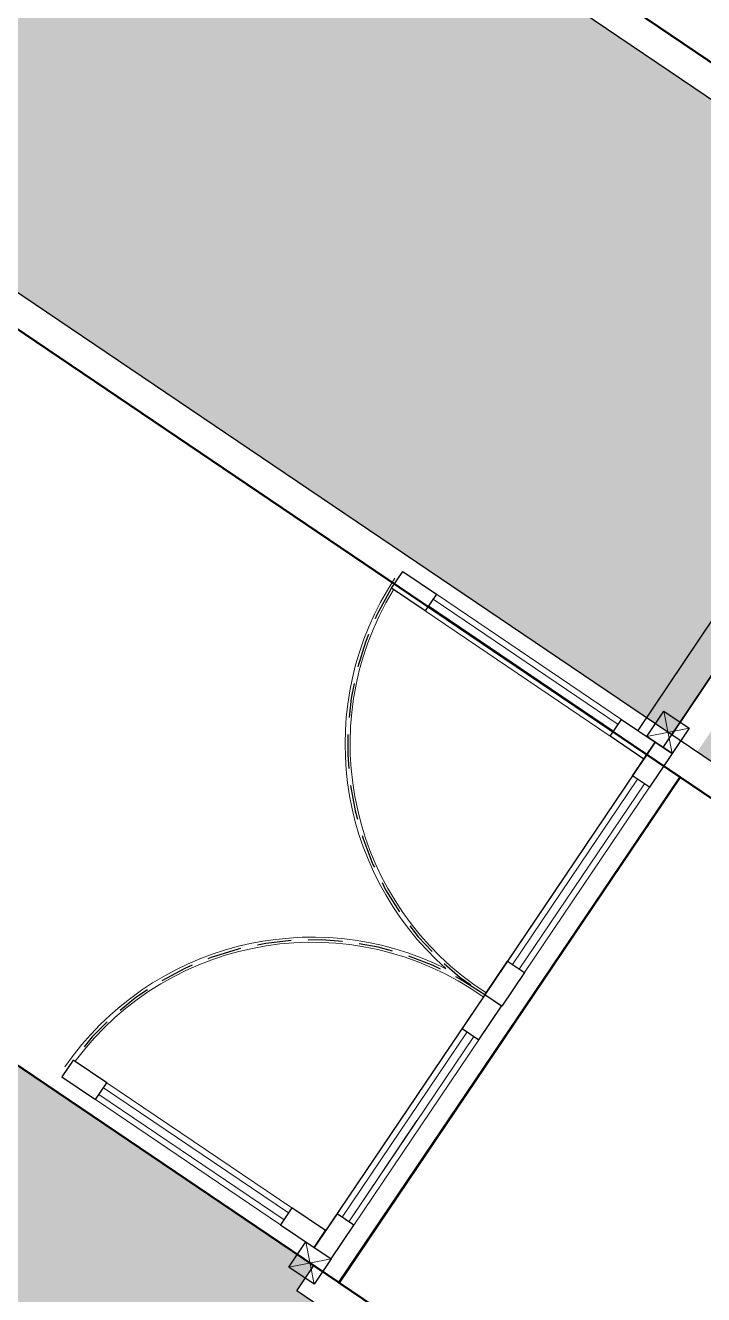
# Model space of a CAD drawing. Header units: millimetres. Extents: x 460 to 723, y 360 to 962.
# Drawn here: x 600.07 to 605.11, y 374.24 to 383.66 of the extents above; entities that cross this region are included whole.
import ezdxf

# ---------------------------------------------------------------- set-up
doc = ezdxf.new("R2010")
doc.units = ezdxf.units.MM
doc.linetypes.add('DASHED', pattern=[19.05, 12.7, -6.35])
doc.layers.get('0').update_dxf_attribs({"true_color": 0xc2ced6})
for name, color, linetype in [('00_Lotes', 224, 'Continuous'), ('A-COLUMNAS', 3, 'Continuous'), ('A-VEREDAS', 9, 'Continuous'), ('EM-COLUMNAS', 3, 'Continuous')]:
    doc.layers.add(name, color=color, linetype=linetype)
for name, color, linetype, lineweight in [('BEQ_RIEL', 130, 'Continuous', 5), ('LOTES_MENORCA', 250, 'Continuous', 50), ('Menorca-Parques-A-Arboles', 74, 'Continuous', 18)]:
    doc.layers.add(name, color=color, linetype=linetype, lineweight=lineweight)

# ---------------------------------------------------------------- blocks, each defined once
blk = doc.blocks.new('C-15X15')
at = {"color": 8, "lineweight": 0}
for points in [[(-0.075, -0.075), (0.075, 0.075)], [(-0.075, 0.075), (0.075, -0.075)]]:
    blk.add_lwpolyline(points, dxfattribs=at)
at = {"layer": 'EM-COLUMNAS'}
blk.add_lwpolyline([(-0.075, -0.075), (0.075, -0.075), (0.075, 0.075), (-0.075, 0.075)], close=True, dxfattribs=at)

msp = doc.modelspace()

# ---------------------------------------------------------------- hatches: boundary and pattern name
at = {"layer": 'Menorca-Parques-A-Arboles', "lineweight": 5, "true_color": 0x148b29, "transparency": 33554687}
h = msp.add_hatch(color=104, dxfattribs=at)
h.dxf.hatch_style = 1
h.paths.add_polyline_path([(600.3783, 386.3504, 0.414406), (598.2816, 385.9437), (597.6894, 385.0658, 0.414021), (598.0959, 382.9705), (604.8723, 378.3927), (607.1476, 381.7775)])
h.paths.add_polyline_path([(605.9023, 379.5191), (605.9041, 379.5179), (605.7774, 379.3302), (605.6086, 379.0799), (605.6093, 379.0794), (605.06, 378.2659), (607.2271, 376.802), (609.5101, 380.1815), (607.3353, 381.6507), (607.3338, 381.6486)])
h.paths.add_polyline_path([(611.1364, 379.0829), (608.8534, 375.7033), (612.2977, 373.3765, 0.421964), (614.098, 373.7499), (614.9113, 375.025, 0.406505), (614.5477, 376.7784)])
h = msp.add_hatch(color=104, dxfattribs=at)
h.dxf.hatch_style = 1
edge = h.paths.add_edge_path()
edge.add_arc((535.4862, 282.1657), 113.9141, 58.247869, 66.161301)
edge.add_line((581.5261, 386.3615), (578.5822, 379.4096))
edge.add_arc((535.4862, 282.1657), 106.3656, 58.327697, 66.098344, ccw=False)
edge.add_line((591.3346, 372.6898), (598.1687, 368.073))
edge.add_line((598.1687, 368.073), (602.2629, 374.1429))
edge.add_line((602.2629, 374.1429), (602.0854, 374.2626))
edge.add_line((602.0854, 374.2626), (602.2123, 374.4509))
edge.add_line((602.2123, 374.4509), (595.433, 379.0306))

# ---------------------------------------------------------------- linework, layer by layer
at = {"color": 8, "lineweight": 0}
for p, q in [((604.4735, 378.4707, -8.1697), (603.098, 379.4011, -8.1697)), ((604.4397, 378.4207, -8.1697), (603.0641, 379.3511, -8.1697)), ((604.4397, 378.4207, -8.1697), (603.0641, 379.3511, -8.1697)), ((604.6178, 378.0639, -8.1697), (603.6883, 376.6877, -8.1697)), ((604.6679, 378.0301, -8.1697), (603.7384, 376.6539, -8.1697)), ((602.4208, 374.8109, -8.1697), (603.3501, 376.1868, -8.1697)), ((602.4708, 374.7771, -8.1697), (603.4001, 376.153, -8.1697)), ((601.9897, 374.7923, -8.1697), (600.6135, 375.7217, -8.1697)), ((602.0235, 374.8423, -8.1697), (600.6473, 375.7718, -8.1697)), ((602.0235, 374.8423, -8.1697), (600.6473, 375.7718, -8.1697)), ((602.4708, 374.7771, -8.1697), (602.9779, 375.5279, -8.1697))]:
    msp.add_line(p, q, dxfattribs=at)
at = {"elevation": -8.1697}
for points in [[(604.6208, 378.4251), (606.8964, 381.8102)], [(604.6208, 378.4251), (606.8964, 381.8102)], [(604.8088, 378.2987), (607.0826, 381.6813)], [(604.8088, 378.2987), (607.0826, 381.6813)]]:
    msp.add_lwpolyline(points, dxfattribs=at)
at = {"color": 8, "lineweight": 0, "elevation": -8.1697}
for points in [[(603.0387, 379.3136), (604.4143, 378.3831), (604.4989, 378.5082), (603.1233, 379.4386)], [(603.7765, 376.6282), (604.7054, 378.0047), (604.5803, 378.0892), (603.6513, 376.7127)], [(603.438, 376.1274), (602.5091, 374.7512), (602.3839, 374.8357), (603.3129, 376.2119)], [(600.6727, 375.8093), (602.0489, 374.8798), (601.9644, 374.7547), (600.5882, 375.6842)]]:
    msp.add_lwpolyline(points, close=True, dxfattribs=at)
at = {"elevation": -8.1697}
for points in [[(604.8744, 378.255), (604.7054, 378.0047), (604.5803, 378.0892), (604.7493, 378.3395)], [(603.7769, 376.6279), (603.6079, 376.3777), (603.4828, 376.4622), (603.6517, 376.7124)], [(603.438, 376.1274), (603.607, 376.3776), (603.4819, 376.4621), (603.3129, 376.2119)], [(602.3397, 374.5012), (602.5087, 374.7515), (602.3836, 374.836), (602.2146, 374.5857)]]:
    msp.add_lwpolyline(points, close=True, dxfattribs=at)
at = {"color": 251, "linetype": 'DASHED', "ltscale": 0.02}
for centre, start, end in [((604.6772, 378.3267, -8.1697), 148.60464, 237.33696), ((602.1995, 374.6563, -8.1697), 54.62028, 143.35261)]:
    msp.add_arc(centre, 2.2149, start, end, dxfattribs=at)
at = {"layer": '00_Lotes', "elevation": 2.0973}
for points in [[(607.288, 376.4876), (597.9691, 382.7829, -0.414021), (597.5017, 385.1924), (598.0939, 386.0703, -0.414406), (600.5051, 386.5381), (609.8245, 380.2424)], [(595.433, 379.0306, 0.034543), (581.5261, 386.3615), (578.5822, 379.4096, -0.033919), (591.3346, 372.6898), (598.1687, 368.073), (602.2629, 374.1429), (602.0854, 374.2626), (602.2123, 374.4509)]]:
    msp.add_lwpolyline(points, format="xyb", close=True, dxfattribs=at)
at = {"layer": '00_Lotes'}
for points, elevation in [([(600.5051, 386.5381), (607.4622, 381.8382)], 2.0973), ([(604.9332, 378.0789), (597.9691, 382.7829)], 2.0973), ([(604.872, 378.3923), (607.1459, 381.7749)], -8.1697), ([(604.749, 378.339), (603.4819, 376.4621)], -8.1697), ([(602.3997, 374.3238), (604.9328, 378.0783)], 2.0973), ([(603.4828, 376.4622), (602.2146, 374.5857)], -8.1697)]:
    msp.add_lwpolyline(points, dxfattribs=dict(at, elevation=elevation))
at = {"layer": 'A-COLUMNAS', "elevation": -8.1697}
for points in [[(603.0387, 379.3136), (602.7886, 379.4828), (602.8732, 379.6078), (603.1233, 379.4386)], [(604.6644, 378.214), (604.4143, 378.3831), (604.4989, 378.5082), (604.749, 378.339)], [(600.6727, 375.8093), (600.4224, 375.9783), (600.3379, 375.8532), (600.5882, 375.6842)], [(602.2991, 374.7108), (602.0489, 374.8798), (601.9644, 374.7547), (602.2146, 374.5857)]]:
    msp.add_lwpolyline(points, close=True, dxfattribs=at)
at = {"layer": 'A-VEREDAS', "elevation": -8.1697}
msp.add_lwpolyline([(607.2271, 376.802), (598.0959, 382.9705, -0.414021), (597.6894, 385.0658), (598.2816, 385.9437, -0.414406), (600.3783, 386.3504), (609.5101, 380.1815)], format="xyb", close=True, dxfattribs=at)
at = {"layer": 'BEQ_RIEL', "color": 152}
for centre, radius, start, end in [((604.6772, 378.3267, -8.1697), 2.2337, 146.56913, 228.38058), ((604.6772, 378.3267, -8.1697), 2.196, 148.60464, 237.33696), ((602.1983, 374.6571, -8.1697), 2.2337, 63.53795, 145.31267), ((602.1983, 374.6571, -8.1697), 2.196, 54.58157, 143.3139)]:
    msp.add_arc(centre, radius, start, end, dxfattribs=at)
at = {"layer": 'LOTES_MENORCA', "elevation": -8.1697}
for points in [[(599.6643, 396.4827), (590.0039, 382.187, -0.013785), (595.433, 379.0306), (602.397, 374.3262), (604.9332, 378.0789), (597.9691, 382.7829, -0.414021), (597.5017, 385.1924), (598.0939, 386.0703, -0.414406), (600.5051, 386.5381), (607.4622, 381.8382), (610.1235, 385.7686), (606.871, 387.9738), (608.5589, 390.4724)], [(604.9333, 378.0782), (602.3996, 374.3236), (609.0675, 369.8199, -0.11893), (610.7387, 367.9894), (621.0567, 384.1676, -0.414214), (614.8027, 382.7844), (610.1235, 385.7686), (607.4622, 381.8382), (609.8245, 380.2424), (607.288, 376.4876)]]:
    msp.add_lwpolyline(points, format="xyb", close=True, dxfattribs=at)
msp.add_lwpolyline([(595.433, 379.0306), (602.397, 374.3262)], dxfattribs=at)

# ---------------------------------------------------------------- block references
at = {"xscale": -1.509708263131599, "yscale": 1.509708263131599, "zscale": 1.509708263131599, "rotation": 55.95992995223595}
for p in [(604.8439, 378.4122, -8.1697), (602.1825, 374.4708, -8.1697)]:
    msp.add_blockref('C-15X15', p, dxfattribs=at)

doc.saveas('drawing.dxf')
